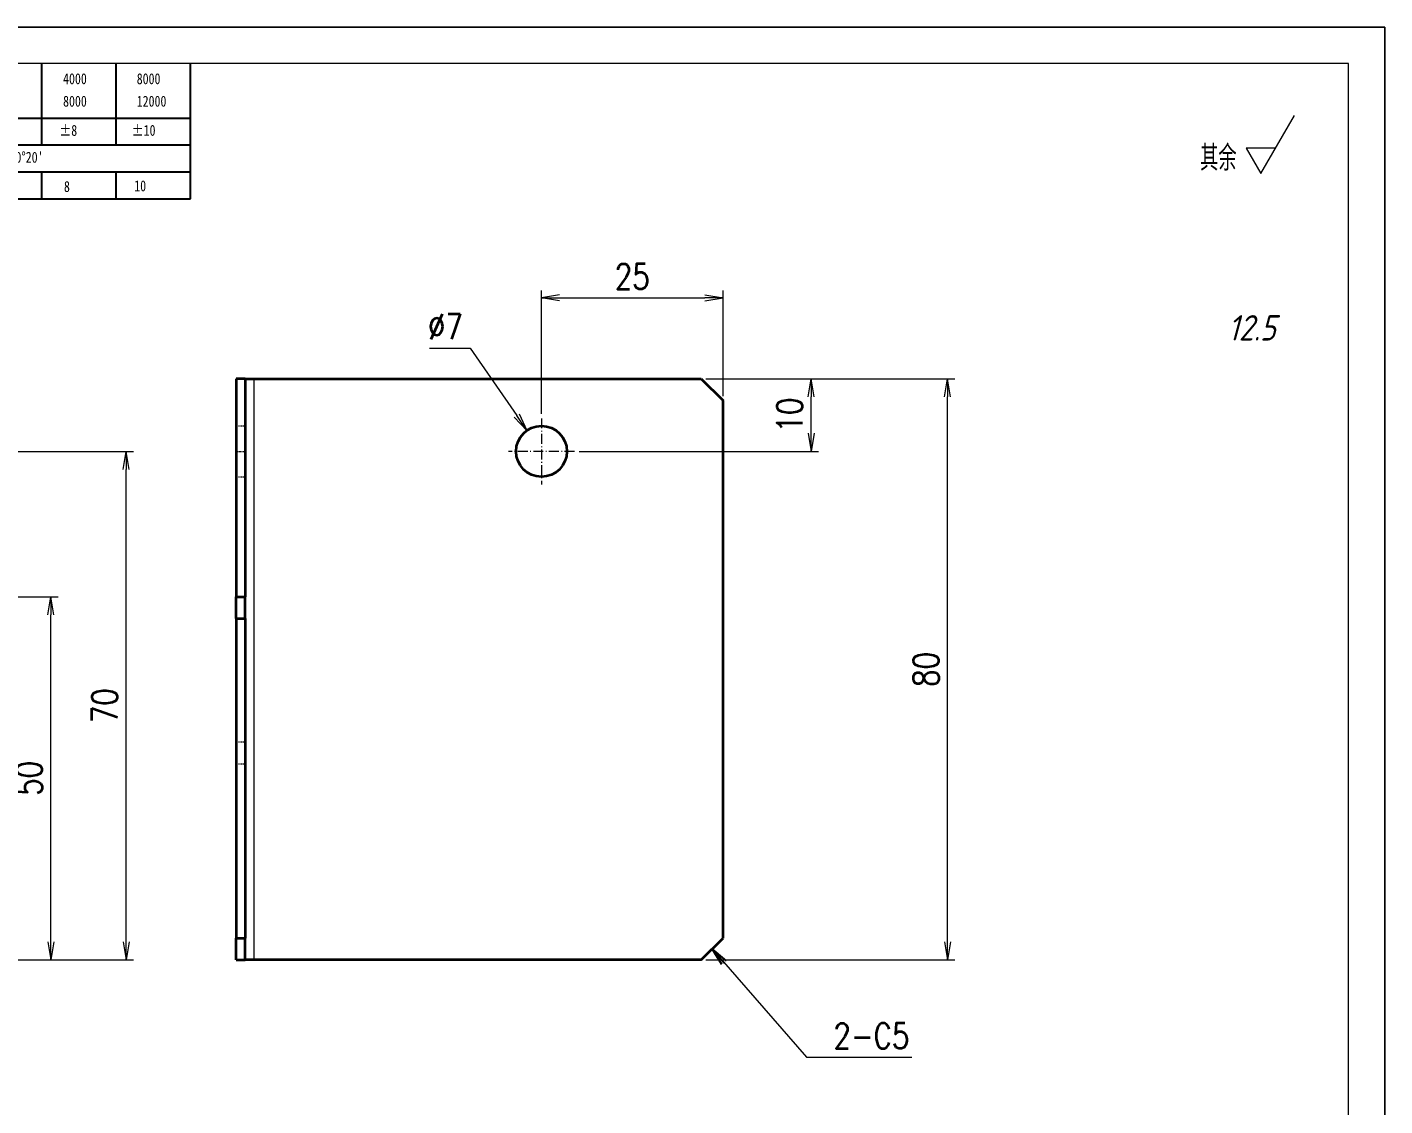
# Model space of a CAD drawing. Header units: millimetres. Extents: x 1333 to 70140, y -42879 to -5704.
# Drawn here: x 69953.4 to 70140.3, y -26024.9 to -25876.4 of the extents above; entities that cross this region are included whole.
import ezdxf
from ezdxf.enums import TextEntityAlignment as Align

# ---------------------------------------------------------------- set-up
doc = ezdxf.new("R2010")
doc.units = ezdxf.units.MM
doc.header["$LTSCALE"] = 0.5
for name, pattern in [('AM_ISO02W050x2', [3.75, 3, -0.75]), ('AM_ISO08W050x2', [9, 6, -0.75, 1.5, -0.75]), ('DASHDOT', [18.5, 12, -3, 0.5, -3]), ('DASHED', [15, 12, -3]), ('DOT2', [0.125, 0, -0.125])]:
    doc.linetypes.add(name, pattern=pattern)
for name, color, linetype, lineweight in [('CENTER', 2, 'AM_ISO08W050x2', 15), ('HIDDEN', 1, 'AM_ISO02W050x2', 18), ('图框', 7, 'Continuous', 18), ('标注线', 3, 'Continuous', 18), ('粗实线', 7, 'Continuous', 35)]:
    doc.layers.add(name, color=color, linetype=linetype, lineweight=lineweight)
doc.layers.add('图\\M+19E79\\M+195B6\\M+18E9A', color=7, linetype='Continuous')
doc.layers.add('打印', color=7, linetype='Continuous', lineweight=15, plot=False)
doc.layers.add('打印-禁用', color=7, linetype='Continuous', lineweight=15, plot=False)
doc.styles.add('DIM', font='romans.shx', dxfattribs={"width": 0.8, "bigfont": 'bigfont.shx'})
doc.styles.add('国标', font='simfang.ttf', dxfattribs={"width": 0.8})
doc.styles.add('机械长仿宋', font='gbenor.shx', dxfattribs={"height": 1, "bigfont": 'gbcbig.shx'})
doc.dimstyles.new('DEH 1-1', dxfattribs={"dimtxt": 3.5, "dimasz": 2.5, "dimexe": 1, "dimexo": 0.625, "dimgap": 1.2, "dimtad": 1, "dimtoh": 1, "dimdsep": 46, "dimtxsty": 'DIM', "dimblk": 'OPEN', "dimcen": 0, "dimclrd": 8, "dimclre": 8, "dimclrt": 2, "dimazin": 2, "dimtfac": 0.5, "dimtmove": 0, "dimatfit": 3, "dimldrblk": 'OPEN', "dimfxl": 0, "dimtolj": 2, "dimlwd": 18, "dimlwe": 18, "dimarcsym": 0})
doc.dimstyles.new('DEH 1-1$0', dxfattribs={"dimtxt": 3.5, "dimasz": 2.5, "dimexe": 1, "dimexo": 0.625, "dimgap": 1.2, "dimtad": 1, "dimzin": 9, "dimdsep": 46, "dimtxsty": 'DIM', "dimblk": 'OPEN', "dimcen": 0, "dimclrd": 8, "dimclre": 8, "dimclrt": 2, "dimazin": 2, "dimtfac": 0.5, "dimtmove": 0, "dimatfit": 3, "dimldrblk": 'OPEN', "dimfxl": 0, "dimtolj": 2, "dimlwd": 18, "dimlwe": 18, "dimarcsym": 0})
doc.dimstyles.new('DEH 1-1$3', dxfattribs={"dimtxt": 3.5, "dimasz": 2.5, "dimexe": 1, "dimexo": 0.625, "dimgap": 1.2, "dimtad": 1, "dimtoh": 1, "dimdsep": 46, "dimtxsty": 'DIM', "dimblk": 'OPEN', "dimcen": 0, "dimclrd": 8, "dimclre": 8, "dimclrt": 2, "dimazin": 2, "dimtfac": 0.5, "dimtofl": 0, "dimtmove": 0, "dimatfit": 3, "dimldrblk": 'OPEN', "dimfxl": 0, "dimtolj": 2, "dimlwd": 18, "dimlwe": 18, "dimarcsym": 0})

# ---------------------------------------------------------------- blocks, each defined once
blk = doc.blocks.new('GZDEH零件A3图框V01版')
at = {"layer": '图\\M+19E79\\M+195B6\\M+18E9A', "color": 9}
for p, q in [((3092.641874496356, -1561.980568527431), (3092.641874496356, -1554.461159347744)), ((3102.864103500266, -1561.980568527431), (3102.864103500262, -1554.461159347744)), ((3113.08630198659, -1573.080589889736), (3113.08630198659, -1554.461159347744)), ((2996.08630198659, -1561.980568527431), (3113.08630198659, -1561.980568527431)), ((3092.641874496356, -1565.680580734463), (3092.641874496356, -1561.980568527431)), ((3102.864103500262, -1565.680580734463), (3102.864103500262, -1561.980568527431)), ((2996.08630198659, -1565.680580734463), (3113.086301986594, -1565.680580734463)), ((2996.08630198659, -1569.380592941494), (3113.086301986594, -1569.380592941494)), ((3092.641874496359, -1573.080620889736), (3092.641874496359, -1569.380592941494)), ((3102.864103500266, -1573.080589889736), (3102.864103500266, -1569.380592941494)), ((2990.090330306903, -1573.080589889736), (3113.08630198659, -1573.080589889736))]:
    blk.add_line(p, q, dxfattribs=at)
at = {"layer": '图框', "linetype": 'Continuous'}
for p, q in [((3272.490324539587, -1554.461156457251), (2882.49032453958, -1554.46115645725)), ((3272.490324539587, -1832.961156457251), (3272.490324539587, -1554.461156457251))]:
    blk.add_line(p, q, dxfattribs=at)
at = {"layer": '打印-禁用', "linetype": 'Continuous'}
for p, q in [((3277.490324539584, -1549.461156457251), (2857.490324539584, -1549.461156354629)), ((3277.490324539584, -1846.461156457247), (3277.490324539584, -1549.461156457251))]:
    blk.add_line(p, q, dxfattribs=at)
at = {"layer": '图\\M+19E79\\M+195B6\\M+18E9A', "color": 9, "style": '国标', "width": 0.8}
for s, p in [('4000', (3095.566852470121, -1557.312654536691)), ('8000', (3105.703689826205, -1557.312654536691)), ('8000', (3095.566852470121, -1560.405555341552)), ('12000', (3105.703689826205, -1560.405555341552)), ('±8', (3095.05564321308, -1564.417240535742)), ('±10', (3105.024045882292, -1564.417240535742)), ("±0%%D20'", (3087.375527735898, -1568.117252742774)), ('8', (3095.683205936919, -1572.151694664361)), ('10', (3105.360940311919, -1572.05959261358))]:
    blk.add_text(s, height=1.5, dxfattribs=at).set_placement(p)
blk = doc.blocks.new('DEH A3')
at = {"layer": '图框'}
blk.add_blockref('GZDEH零件A3图框V01版', (-2857.490324466406, 1846.461157083574), dxfattribs=at)
blk = doc.blocks.new('FINISHER_TR')
at = {"layer": '标注线'}
for p, q in [((0, 0), (4.618802153516299, 8)), ((-2.020725942162244, 3.5), (0, 0)), ((2.020725942162244, 3.5), (-2.020725942162244, 3.5))]:
    blk.add_line(p, q, dxfattribs=at)
at = {"layer": '标注线', "color": 2, "style": '机械长仿宋', "oblique": 15}
blk.add_attdef('0.0', text='', height=3.5, dxfattribs=at).set_placement((2.030339200558956, -24.03551519342273), align=Align.BOTTOM_RIGHT)
blk = doc.blocks.new('其余12.5')
at = {"layer": '标注线'}
blk.add_blockref('FINISHER_TR', (0, 0), dxfattribs=at).add_auto_attribs({'0.0': '12.5'})
at = {"layer": '标注线', "color": 7, "linetype": 'DOT2', "style": '机械长仿宋'}
blk.add_text('其余', height=3.5, dxfattribs=at).set_placement((-8.37850626040381, 0.3984485176843009))
blk = doc.blocks.new('_Open')
at = {"color": 0, "linetype": 'ByBlock', "lineweight": -2}
for p, q in [((-1, 0.1666666666666667), (0, 0)), ((-1, -0.1666666666666667), (0, 0)), ((0, 0), (-1, 0))]:
    blk.add_line(p, q, dxfattribs=at)
blk = doc.blocks.new('*D70')
at = {"layer": 'Defpoints', "color": 0, "transparency": 16777216}
for p in [(70046.168635804, -25924.80320335802), (70080.05556657925, -25924.80320335802), (70046.16862535354, -26004.80320335802)]:
    blk.add_point(p, dxfattribs=at)
at = {"layer": '标注线', "color": 8, "lineweight": 18, "transparency": 16777216}
for p, q in [((70046.79024921746, -25924.81235364853), (70081.05217999271, -25924.8123581242)), ((70080.0521698688, -26002.31235799357), (70080.05217966613, -25927.31235799357)), ((70046.79022831652, -26004.81235364853), (70081.05216954222, -26004.8123581242))]:
    blk.add_line(p, q, dxfattribs=at)
at = {"layer": '标注线', "color": 8, "lineweight": 18, "transparency": 16777216, "xscale": 2.5, "yscale": 2.5, "zscale": 2.5}
for p, rotation in [((70080.05217999271, -25924.81235799357), 89.99999251538844), ((70080.05216954222, -26004.81235799357), 269.9999925153884)]:
    blk.add_blockref('_Open', p, dxfattribs=dict(at, rotation=rotation))
at = {"layer": '标注线', "color": 2, "transparency": 16777216, "insert": (70077.10217476747, -25964.81235760821), "char_height": 3.5, "attachment_point": 5, "rotation": 89.99999251538844, "style": 'DIM'}
blk.add_mtext('\\A2;80', dxfattribs=at)
blk = doc.blocks.new('*D71')
at = {"layer": 'Defpoints', "color": 0, "transparency": 16777216}
for p in [(70046.168635804, -25924.80320335802), (70061.28435904169, -25924.80320335802), (70028.7185775481, -25934.80320145996)]:
    blk.add_point(p, dxfattribs=at)
at = {"layer": '标注线', "color": 8, "lineweight": 18, "transparency": 16777216}
for p, q in [((70046.79024921746, -25924.81235364853), (70062.28097245515, -25924.8123556721)), ((70061.28097147541, -25932.31235364341), (70061.28097212857, -25927.31235554146)), ((70029.34018965525, -25934.81234947095), (70062.28097114884, -25934.81235377404))]:
    blk.add_line(p, q, dxfattribs=at)
at = {"layer": '标注线', "color": 8, "lineweight": 18, "transparency": 16777216, "xscale": 2.5, "yscale": 2.5, "zscale": 2.5}
for p, rotation in [((70061.28097245515, -25924.81235554146), 89.99999251538844), ((70061.28097114884, -25934.81235364341), 269.9999925153884)]:
    blk.add_blockref('_Open', p, dxfattribs=dict(at, rotation=rotation))
at = {"layer": '标注线', "color": 2, "transparency": 16777216, "insert": (70058.330971802, -25929.81235420708), "char_height": 3.5, "attachment_point": 5, "rotation": 89.99999251538844, "style": 'DIM'}
blk.add_mtext('\\A2;10', dxfattribs=at)
blk = doc.blocks.new('*D72')
at = {"layer": 'Defpoints', "color": 0, "transparency": 16777216}
for p in [(70049.16863541212, -25913.65712399596), (70049.16863541212, -25927.8032037499), (70024.16852931437, -25930.25319972118)]:
    blk.add_point(p, dxfattribs=at)
at = {"layer": '标注线', "color": 8, "lineweight": 18, "transparency": 16777216}
for p, q in [((70024.16514209754, -25929.63734705616), (70024.16514431448, -25912.66627133093)), ((70049.16524851533, -25927.18735435067), (70049.16525041223, -25912.66627459673)), ((70026.66514418385, -25913.66627165751), (70046.6652502816, -25913.66627427015))]:
    blk.add_line(p, q, dxfattribs=at)
at = {"layer": '标注线', "color": 8, "lineweight": 18, "transparency": 16777216, "xscale": 2.5, "yscale": 2.5, "zscale": 2.5}
for p, rotation in [((70024.16514418385, -25913.66627133093), 179.9999925153884), ((70049.1652502816, -25913.66627459673), 359.9999925153885)]:
    blk.add_blockref('_Open', p, dxfattribs=dict(at, rotation=rotation))
at = {"layer": '标注线', "color": 2, "transparency": 16777216, "insert": (70036.66519761809, -25910.71627296383), "char_height": 3.5, "attachment_point": 5, "rotation": 359.99999251538844, "style": 'DIM'}
blk.add_mtext('\\A2;25', dxfattribs=at)
blk = doc.blocks.new('*D73')
at = {"layer": 'Defpoints', "color": 0, "transparency": 16777216}
for p in [(69929.68857536741, -25954.80318814214), (69956.63655232126, -25954.80318814214), (69929.68856883587, -26004.80318814214)]:
    blk.add_point(p, dxfattribs=at)
at = {"layer": '标注线', "color": 8, "lineweight": 18, "transparency": 16777216}
for p, q in [((69930.31018486194, -25954.81232321673), (69957.63316181579, -25954.81232678596)), ((69956.6331556108, -26002.31232665533), (69956.63316148921, -25957.31232665533)), ((69930.31017179885, -26004.81232321673), (69957.63315528423, -26004.81232678596))]:
    blk.add_line(p, q, dxfattribs=at)
at = {"layer": '标注线', "color": 8, "lineweight": 18, "transparency": 16777216, "xscale": 2.5, "yscale": 2.5, "zscale": 2.5}
for p, rotation in [((69956.63316181579, -25954.81232665533), 89.99999251538844), ((69956.63315528423, -26004.81232665533), 269.9999925153884)]:
    blk.add_blockref('_Open', p, dxfattribs=dict(at, rotation=rotation))
at = {"layer": '标注线', "color": 2, "transparency": 16777216, "insert": (69953.68315855002, -25979.81232626997), "char_height": 3.5, "attachment_point": 5, "rotation": 89.99999251538844, "style": 'DIM'}
blk.add_mtext('\\A2;50', dxfattribs=at)
blk = doc.blocks.new('*D81')
at = {"layer": 'Defpoints', "color": 0, "transparency": 16777216}
for p in [(69857.23856656146, -25934.80317905941), (69967.00079315598, -25934.80317905941), (69929.68856883587, -26004.80318814214)]:
    blk.add_point(p, dxfattribs=at)
at = {"layer": '标注线', "color": 8, "lineweight": 18, "transparency": 16777216}
for p, q in [((69857.8601786686, -25934.81230466977), (69967.99740526313, -25934.81231905712)), ((69966.99739644553, -26002.31232800922), (69966.99740493656, -25937.31231892648)), ((69930.31017179885, -26004.81232321673), (69967.99739611895, -26004.81232813985))]:
    blk.add_line(p, q, dxfattribs=at)
at = {"layer": '标注线', "color": 8, "lineweight": 18, "transparency": 16777216, "xscale": 2.5, "yscale": 2.5, "zscale": 2.5}
for p, rotation in [((69966.99740526313, -25934.81231892648), 89.99999251538844), ((69966.99739611895, -26004.81232800922), 269.9999925153884)]:
    blk.add_blockref('_Open', p, dxfattribs=dict(at, rotation=rotation))
at = {"layer": '标注线', "color": 2, "transparency": 16777216, "insert": (69964.04740069105, -25969.8123230825), "char_height": 3.5, "attachment_point": 5, "rotation": 89.99999251538844, "style": 'DIM'}
blk.add_mtext('\\A2;70', dxfattribs=at)
blk = doc.blocks.new('*D84')
at = {"layer": 'Defpoints', "color": 0, "transparency": 16777216}
for p in [(70022.18205243579, -25931.92162249434), (70026.1552165596, -25937.68477847393)]:
    blk.add_point(p, dxfattribs=at)
at = {"layer": '标注线', "color": 8, "lineweight": 18, "transparency": 16777216}
for p, q in [((70008.74599187431, -25920.56931290342), (70014.34599187432, -25920.56931363496)), ((70014.34599187432, -25920.56931363496), (70020.75967800117, -25929.87249939173))]:
    blk.add_line(p, q, dxfattribs=at)
at = {"layer": '标注线', "color": 8, "lineweight": 18, "transparency": 16777216, "xscale": 2.5, "yscale": 2.5, "zscale": 2.5, "rotation": 304.5826712944557}
blk.add_blockref('_Open', (70022.17866491937, -25931.93076956982), dxfattribs=at)
at = {"layer": '标注线', "color": 2, "transparency": 16777216, "insert": (70010.94599225966, -25917.6193131908), "char_height": 3.5, "attachment_point": 5, "rotation": 359.99999251538844, "style": 'DIM'}
blk.add_mtext('\\A2;∅7', dxfattribs=at)

msp = doc.modelspace()

# ---------------------------------------------------------------- linework, layer by layer
at = {"layer": 'CENTER', "linetype": 'DASHDOT', "lineweight": 13, "ltscale": 0.227500057220459}
msp.add_line((70024.16852931437, -25930.25319972118), (70024.16852812562, -25939.35320201), dxfattribs=at)
at = {"layer": 'CENTER', "linetype": 'DASHDOT', "lineweight": 13, "ltscale": 0.03599853515625}
msp.add_line((69982.0486556731, -25934.80319536344), (69983.48859707935, -25934.80319555154), dxfattribs=at)
at = {"layer": 'CENTER', "linetype": 'DASHDOT', "lineweight": 13, "ltscale": 0.227496337890625}
msp.add_line((70028.7185775481, -25934.80320145997), (70019.61872403248, -25934.80320027125), dxfattribs=at)
at = {"layer": 'HIDDEN', "linetype": 'DASHED', "lineweight": 13}
msp.add_line((69984.568635804, -25924.80319531116), (69984.56862535354, -26004.80319531117), dxfattribs=at)
at = {"layer": 'HIDDEN', "linetype": 'DASHED', "lineweight": 13, "ltscale": 0.03000000000001819}
for p, q in [((69982.1686349549, -25931.3031950003), (69983.36863495491, -25931.30319515705)), ((69982.16863404048, -25938.303194995), (69983.3686340405, -25938.30319515176)), ((69982.16862927246, -25974.80319499765), (69983.36862927247, -25974.80319515441)), ((69982.16862888058, -25977.80319499765), (69983.36862888056, -25977.80319515441)), ((69982.16862888058, -25977.80319499765), (69983.36862888056, -25977.80319515441)), ((69983.36862574544, -26001.80319515441), (69982.16862574543, -26001.80319499765)), ((69983.36862574544, -26001.80319515441), (69982.16862574543, -26001.80319499765))]:
    msp.add_line(p, q, dxfattribs=at)
at = {"layer": '打印'}
msp.add_lwpolyline([(69720.25048395105, -25876.3981734176), (70140.25048395105, -25876.39822828267), (70140.25044515362, -26173.39822838529), (69720.25044515362, -26173.39817352022)], close=True, dxfattribs=at)
at = {"layer": '粗实线', "lineweight": 35}
for p, q in [((69982.168635804, -25924.80319499765), (69982.16863188508, -25954.80319499765)), ((69983.36863580401, -25924.8031951544), (69983.3686318851, -25954.80319515441)), ((69984.568635804, -25924.80319531116), (70046.168635804, -25924.80320335801)), ((70049.16862574546, -26001.80320374991), (70049.16863541212, -25927.8032037499)), ((69982.1686314932, -25957.80319499765), (69982.16862574543, -26001.80319499765)), ((69983.36863149318, -25957.80319515441), (69983.36862574544, -26001.80319515441)), ((70046.16862535354, -26004.80320335802), (69984.56862535354, -26004.80319531117))]:
    msp.add_line(p, q, dxfattribs=at)
at = {"layer": '粗实线', "lineweight": 35, "ltscale": 0.03000000000001819}
for p, q in [((69983.36863580401, -25924.8031951544), (69982.168635804, -25924.80319499765)), ((69983.36863580401, -25924.8031951544), (69984.568635804, -25924.80319531116)), ((69982.16863188508, -25954.80319499765), (69983.3686318851, -25954.80319515441)), ((69982.1686314932, -25957.80319499765), (69983.36863149318, -25957.80319515441)), ((69982.16862574543, -26001.80319499765), (69983.36862574544, -26001.80319515441)), ((69982.16862535354, -26004.80319499765), (69983.36862535356, -26004.80319515441)), ((69984.56862535354, -26004.80319531117), (69983.36862535356, -26004.80319515441))]:
    msp.add_line(p, q, dxfattribs=at)
at = {"layer": '粗实线', "lineweight": 13}
msp.add_line((69984.568635804, -25924.80319531116), (69984.56862535354, -26004.80319531117), dxfattribs=at)
at = {"layer": '粗实线', "lineweight": 35, "ltscale": 0.1060660171779902}
for p, q in [((70046.168635804, -25924.80320335801), (70049.16863541212, -25927.8032037499)), ((70046.16862535354, -26004.80320335802), (70049.16862574546, -26001.80320374991))]:
    msp.add_line(p, q, dxfattribs=at)
at = {"layer": '粗实线', "lineweight": 35, "ltscale": 0.07500000000000569}
for p, q in [((69982.1686314932, -25957.80319499765), (69982.16863188508, -25954.80319499765)), ((69983.36863149318, -25957.80319515441), (69983.3686318851, -25954.80319515441)), ((69982.16862535354, -26004.80319499765), (69982.16862574543, -26001.80319499765)), ((69983.36862535356, -26004.80319515441), (69983.36862574544, -26001.80319515441))]:
    msp.add_line(p, q, dxfattribs=at)
at = {"layer": '粗实线', "lineweight": 35}
msp.add_circle((70024.1686344977, -25934.80320048414), 3.499999999999844, dxfattribs=at)

# ---------------------------------------------------------------- block references
at = {"layer": '图框', "rotation": 359.9999925153066}
msp.add_blockref('DEH A3', (69720.25044508043, -26173.39817414655), dxfattribs=at)
at = {"layer": '标注线', "rotation": 359.9999925153066}
msp.add_blockref('其余12.5', (70123.19399139617, -25896.55566543226), dxfattribs=at)

# ---------------------------------------------------------------- texts
at = {"layer": '标注线', "color": 2, "insert": (70064.35591011922, -26017.00986189306), "char_height": 3.5, "width": 15.16079720575362, "attachment_point": 7, "rotation": 359.99999251538844, "style": 'DIM'}
msp.add_mtext('\\A2;2-C5', dxfattribs=at)

# ---------------------------------------------------------------- dimensions: what is measured, and where the dimension line sits
at = {"layer": '标注线'}
for base, p1, p2, angle, picture, middle in [((70049.16863541212, -25913.65712399596), (70024.16852931437, -25930.25319972118), (70049.16863541212, -25927.8032037499), 359.9999925154108, '*D72', (70036.66858236324, -25910.70712399596)), ((70061.28435904169, -25924.80320335802), (70028.7185775481, -25934.80320145996), (70046.168635804, -25924.80320335802), 89.99999251541084, '*D71', (70058.33435904169, -25929.80320240898)), ((70080.05556657925, -25924.80320335802), (70046.16862535354, -26004.80320335802), (70046.168635804, -25924.80320335802), 89.99999251541084, '*D70', (70077.10556657925, -25964.80320335801)), ((69967.00079315598, -25934.80317905941), (69929.68856883587, -26004.80318814214), (69857.23856656146, -25934.80317905941), 89.99999251541084, '*D81', (69964.05079315598, -25969.80318360076)), ((69956.63655232126, -25954.80318814214), (69929.68856883587, -26004.80318814214), (69929.68857536741, -25954.80318814214), 89.99999251541084, '*D73', (69953.68655232126, -25979.80318814213))]:
    dim = msp.add_linear_dim(base=base, p1=p1, p2=p2, angle=angle, dimstyle='DEH 1-1$0', dxfattribs=at)
    dim.commit()
    dim.dimension.update_dxf_attribs({"geometry": picture, "text_midpoint": middle})
dim = msp.add_diameter_dim_2p(p1=(70026.1552165596, -25937.68477847393), p2=(70022.18205243579, -25931.92162249434), dimstyle='DEH 1-1$3', dxfattribs=at)
dim.commit()
dim.dimension.update_dxf_attribs({"geometry": '*D84', "text_midpoint": (70010.94937790657, -25920.56016758266), "dimtype": 163})

# ---------------------------------------------------------------- leaders
at = {"layer": '标注线', "annotation_type": 0, "has_hookline": 1, "hookline_direction": 0, "text_width": 10.8, "horizontal_direction": (0.9999999999999915, -1.306311150590794e-07, 0)}
msp.add_leader([(70047.6686255495, -26003.30320355397), (70060.65590996247, -26018.20986140973), (70063.15590996247, -26018.2098617363)], dimstyle='DEH 1-1', override={"dimgap": 1.2, "dimtad": 1}, dxfattribs=at)

doc.saveas('drawing.dxf')
